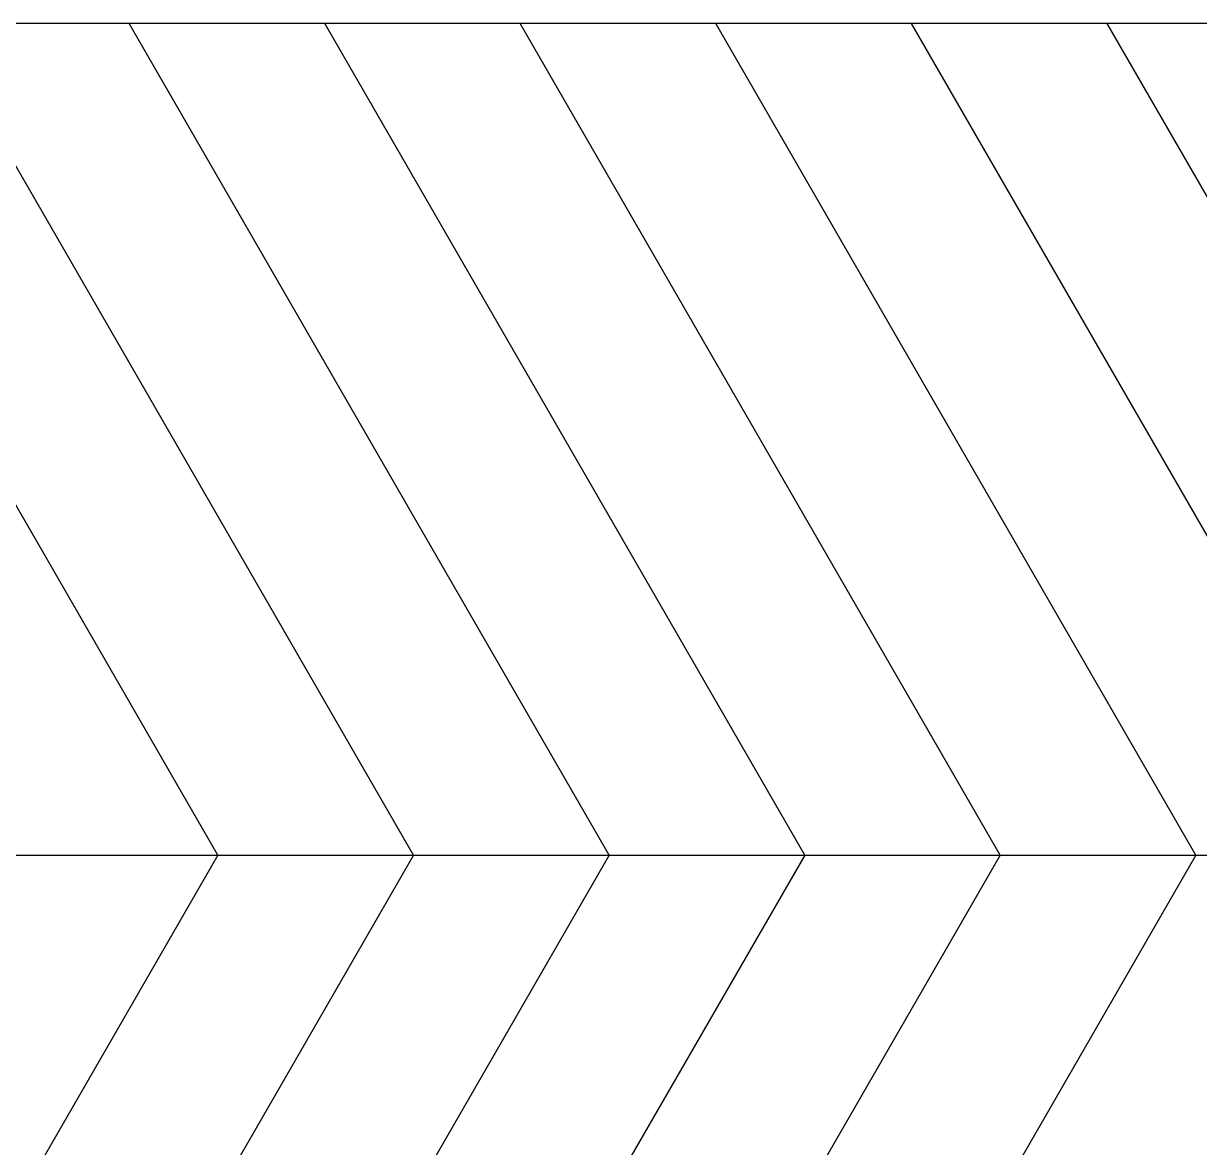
# Model space of a CAD drawing. Header units: inches. Extents: x -106706990 to 300603, y -86718466 to 1728185.
# Drawn here: x 58140 to 59042, y 41468 to 42329 of the extents above; entities that cross this region are included whole.
import ezdxf

# ---------------------------------------------------------------- set-up
doc = ezdxf.new("R2010")
doc.units = ezdxf.units.IN
doc.header["$MEASUREMENT"] = 0
doc.layers.add('A-PTILE', color=8, linetype='Continuous')
doc.layers.add('A-RAIL', color=2, linetype='Continuous')

msp = doc.modelspace()

# ---------------------------------------------------------------- linework, layer by layer
at = {"layer": 'A-PTILE', "color": 8}
for p, q in [((58288.78, 41691.94), (57920.72, 42329.44)), ((58438.78, 41691.94), (58070.72, 42329.44)), ((58588.78, 41691.94), (58220.72, 42329.44)), ((58738.78, 41691.94), (58370.72, 42329.44)), ((58888.78, 41691.94), (58520.72, 42329.44)), ((59038.78, 41691.94), (58670.72, 42329.44)), ((59188.78, 41691.94), (58820.72, 42329.44)), ((59338.78, 41691.94), (58970.72, 42329.44)), ((56338.78, 41691.94), (60838.78, 41691.94)), ((58288.78, 41691.94), (57920.72, 41054.44)), ((58438.78, 41691.94), (58070.72, 41054.44)), ((58588.78, 41691.94), (58220.72, 41054.44)), ((58738.78, 41691.94), (58370.72, 41054.44)), ((58888.78, 41691.94), (58520.72, 41054.44)), ((59038.78, 41691.94), (58670.72, 41054.44))]:
    msp.add_line(p, q, dxfattribs=at)
at = {"layer": 'A-RAIL', "color": 8}
msp.add_line((62788.78, 42329.44), (56338.78, 42329.44), dxfattribs=at)

doc.saveas('drawing.dxf')
